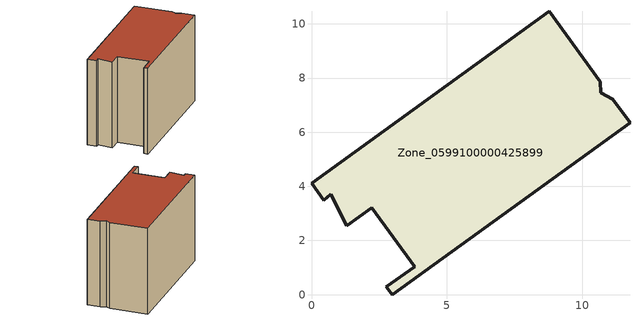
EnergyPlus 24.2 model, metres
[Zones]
Zone_0599100000425899
 floor ground (C_G): 11.13,7.22 11.77,6.35 2.97,0 2.77,0.28 3.81,1.03 2.23,3.22 1.31,2.55 0.7,3.71 0.46,3.48 0,4.12 8.79,10.46 10.67,7.86 10.69,7.45 z0
 wall outside (C_F): 8.79,10.46 0,4.12 0.46,3.48 0.7,3.71 1.31,2.55 2.23,3.22 3.81,1.03 2.77,0.28 2.97,0 11.77,6.35 11.13,7.22 10.69,7.45 10.67,7.86 8.79,10.46 z0:7.44
 roof outside (C_R): 0.7,3.71 1.31,2.55 2.23,3.22 3.81,1.03 2.77,0.28 2.97,0 11.77,6.35 11.13,7.22 10.69,7.45 10.67,7.86 8.79,10.46 0,4.12 0.46,3.48 z7.44
[BUILDING]
Pand.0599100000425899: North Axis=0; Terrain=City; Loads Convergence Tolerance Value=0.04; Temperature Convergence Tolerance Value=0.4; Solar Distribution=FullExterior; Maximum Number of Warmup Days=25; Minimum Number of Warmup Days=1
[Site:Location]
Rotterdam.The.Hague.AP_ZH_NLD Design_Conditions: Latitude=51.96; Longitude=4.45; Time Zone=1; Elevation=-4.5
[SITE:GROUNDTEMPERATURE:BUILDINGSURFACE]
18, 18, 18, 18, 18, 18, 18, 18, 18, 18, 18, 18
[MATERIAL] Thermal Absorptance=0.9; Solar Absorptance=0.7; Visible Absorptance=0.7
Name | Roughness | Thickness | Conductivity | Density | Specific Heat
G.TI.2006-2014 | MediumSmooth | 0.15 | 0.06 | 540 | 1210
F.TI.2006-2014 | Rough | 0.3 | 0.12 | 1920 | 840
R.TI.2006-2014 | MediumRough | 0.2 | 0.08 | 1500 | 1000
[CONSTRUCTION]
C_G: G.TI.2006-2014
C_F: F.TI.2006-2014
C_R: R.TI.2006-2014
[ZONE]
Zone_0599100000425899: Type=1; Multiplier=1; Ceiling Height=Autocalculate; Volume=Autocalculate; Floor Area=autocalculate; Part of Total Floor Area=Yes
[ZONEINFILTRATION:DESIGNFLOWRATE]
Infil_Zone_0599100000425899: Zone or ZoneList or Space or SpaceList=Zone_0599100000425899; Schedule=AlwaysOn; Design Flow Rate Calculation Method=Flow/Area; Flow Rate per Floor Area=0.0015; Constant Term Coefficient=1; Temperature Term Coefficient=0; Velocity Term Coefficient=0; Velocity Squared Term Coefficient=0
[HVACTEMPLATE:ZONE:IDEALLOADSAIRSYSTEM]
Zone_0599100000425899: Maximum Heating Supply Air Temperature=50; Minimum Cooling Supply Air Temperature=13; Maximum Heating Supply Air Humidity Ratio=0.0156; Minimum Cooling Supply Air Humidity Ratio=0.0077; Heating Limit=NoLimit; Cooling Limit=NoLimit; Dehumidification Control Type=ConstantSensibleHeatRatio; Cooling Sensible Heat Ratio=0.7; Dehumidification Setpoint=60; Humidification Control Type=None; Humidification Setpoint=30; Outdoor Air Method=None; Outdoor Air Flow Rate per Person=0.00944; Outdoor Air Flow Rate per Zone Floor Area=0; Outdoor Air Flow Rate per Zone=0; Demand Controlled Ventilation Type=None; Outdoor Air Economizer Type=NoEconomizer; Heat Recovery Type=None; Sensible Heat Recovery Effectiveness=0.7; Latent Heat Recovery Effectiveness=0.65
[ZONECONTROL:THERMOSTAT]
ThermostatControl_Zone_0599100000425899: Zone or ZoneList=Zone_0599100000425899; Control Type Schedule=DualSetpointControlType; Control 1=Thermostat_Zone_0599100000425899; Temperature Difference Between Cutout And Setpoint=0
[THERMOSTATSETPOINT:DUALSETPOINT]
Thermostat_Zone_0599100000425899: Heating Setpoint Temperature Schedule=HeatingSetpoint_Zone_0599100000425899; Cooling Setpoint Temperature Schedule=CoolingSetpoint_Zone_0599100000425899
[SCHEDULE:COMPACT]
HeatingSetpoint_Zone_0599100000425899: Through: 12/31, For: AllDays, Until: 24:00, 21
CoolingSetpoint_Zone_0599100000425899: Through: 12/31, For: AllDays, Until: 24:00, 24
DualSetpointControlType: Through: 12/31, For: AllDays, Until: 24:00, 4
AlwaysOn: Through: 12/31, For: AllDays, Until: 24:00, 1
